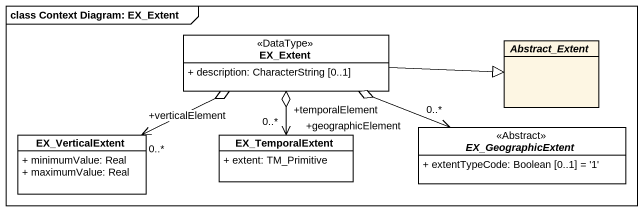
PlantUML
@startuml
mainframe class Context Diagram: EX_Extent
hide circle
hide empty members
skinparam classAttributeIconSize 0
class EX_Extent <<DataType>> #FFFFFF {
  + description: CharacterString [0..1]
}
abstract class Abstract_Extent
class EX_VerticalExtent #FFFFFF {
  + minimumValue: Real
  + maximumValue: Real
}
class EX_TemporalExtent #FFFFFF {
  + extent: TM_Primitive
}
abstract class EX_GeographicExtent <<Abstract>> #FFFFFF {
  + extentTypeCode: Boolean [0..1] = '1'
}
EX_Extent -right-|> Abstract_Extent
EX_VerticalExtent "+verticalElement\n0..*" <-right-o EX_Extent
EX_TemporalExtent "+temporalElement\n0..*" <-up-o EX_Extent
EX_GeographicExtent "+geographicElement\n0..*" <-left-o EX_Extent
@enduml
